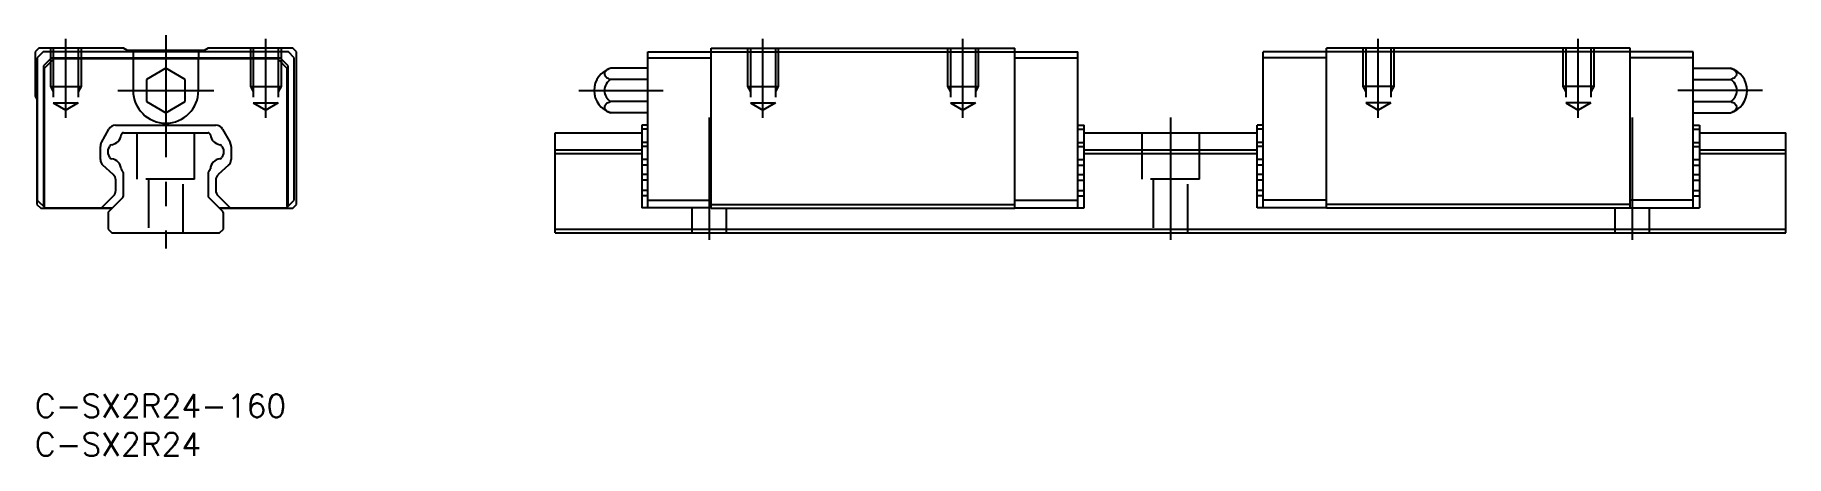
# Model space of a CAD drawing. Extents: x 0 to 228, y -8 to 47.
import ezdxf

# ---------------------------------------------------------------- set-up
doc = ezdxf.new("R2010")
doc.units = 0
doc.header["$LTSCALE"] = 0.5
doc.linetypes.add('CENTER', pattern=[50.8, 31.75, -6.35, 6.35, -6.35])
doc.linetypes.add('DASHED', pattern=[19.05, 12.7, -6.35])
doc.layers.get('0').update_dxf_attribs({"linetype": 'CONTINUOUS'})
doc.layers.add('CENTER', color=1, linetype='CENTER')
doc.styles.get("Standard").update_dxf_attribs({"font": 'txt.shx', "height": 3, "bigfont": 'bigfont.shx'})

# ---------------------------------------------------------------- blocks, each defined once
blk = doc.blocks.new('*U35')
at = {"color": 7, "linetype": 'CONTINUOUS'}
blk.add_text('C-SX2R24-160', height=3, dxfattribs=at).set_placement((0, -3))
blk = doc.blocks.new('*U36')
at = {"color": 7, "linetype": 'CONTINUOUS'}
blk.add_text('C-SX2R24', height=3, dxfattribs=at).set_placement((0, -8))

msp = doc.modelspace()

# ---------------------------------------------------------------- linework, layer by layer
at = {"color": 7, "linetype": 'CONTINUOUS'}
for p, q in [((0.5, 44.95), (0, 44.45)), ((0, 44.45), (0, 38.75)), ((1.05, 44.45), (0.3, 43.7)), ((0.3, 43.7), (0.3, 25.2)), ((11.5, 44.95), (0.5, 44.95)), ((32.95, 44.45), (1.05, 44.45)), ((2.1, 43.65), (1.1, 42.65)), ((1.2, 42.3), (2.45, 43.55)), ((31.9, 43.65), (2.1, 43.65)), ((31.55, 43.55), (2.45, 43.55)), ((12.01, 44.65), (11.5, 44.95)), ((21.99, 44.65), (12.01, 44.65)), ((12.75, 44.45), (12.75, 43.65)), ((12.75, 43.55), (12.75, 39.45)), ((21.25, 44.45), (21.25, 43.65)), ((21.25, 39.45), (21.25, 43.55)), ((22.5, 44.95), (21.99, 44.65)), ((33.5, 44.95), (22.5, 44.95)), ((31.55, 43.55), (32.8, 42.3)), ((32.9, 42.65), (31.9, 43.65)), ((33.7, 43.7), (32.95, 44.45)), ((34, 44.45), (33.5, 44.95)), ((33.7, 25.2), (33.7, 43.7)), ((34, 24.65), (34, 44.45)), ((79.68, 44.45), (135.58, 44.45)), ((79.68, 24.2), (79.68, 44.45)), ((79.68, 43.7), (87.88, 43.7)), ((87.88, 44.95), (127.38, 44.95)), ((87.88, 24.15), (87.88, 44.95)), ((127.38, 24.15), (127.38, 44.95)), ((127.38, 43.7), (135.58, 43.7)), ((135.58, 24.2), (135.58, 44.45)), ((215.58, 44.45), (159.68, 44.45)), ((159.68, 24.2), (159.68, 44.45)), ((167.88, 43.7), (159.68, 43.7)), ((207.38, 44.95), (167.88, 44.95)), ((167.88, 24.15), (167.88, 44.95)), ((207.38, 24.15), (207.38, 44.95)), ((215.58, 43.7), (207.38, 43.7)), ((215.58, 24.2), (215.58, 44.45)), ((1.1, 42.65), (1.1, 24.4)), ((1.2, 42.3), (1.2, 24.4)), ((17, 42.33), (14.5, 40.89)), ((19.5, 40.89), (17, 42.33)), ((32.8, 24.4), (32.8, 42.3)), ((32.9, 24.4), (32.9, 42.65)), ((74.86, 42.33), (74.6, 42.24)), ((79.68, 42.33), (74.86, 42.33)), ((215.58, 42.33), (220.39, 42.33)), ((220.39, 42.33), (220.65, 42.24)), ((0, 38.75), (0.25, 38.28)), ((14.5, 40.89), (14.5, 38)), ((19.5, 38), (19.5, 40.89)), ((79.68, 40.89), (74.86, 40.89)), ((215.58, 40.89), (220.39, 40.89)), ((0.25, 38.28), (0.25, 24.65)), ((14.5, 38), (17, 36.56)), ((17, 36.56), (19.5, 38)), ((74.86, 36.56), (74.6, 36.65)), ((79.68, 38), (74.86, 38)), ((79.68, 36.56), (74.86, 36.56)), ((215.58, 38), (220.39, 38)), ((215.58, 36.56), (220.39, 36.56)), ((220.39, 36.56), (220.65, 36.65)), ((8.63, 32.68), (9.61, 34.43)), ((10.48, 34.95), (23.52, 34.95)), ((24.39, 34.43), (25.37, 32.68)), ((78.88, 34.95), (78.88, 24.2)), ((79.68, 34.95), (78.88, 34.95)), ((79.68, 34.43), (78.88, 34.43)), ((135.58, 34.95), (136.38, 34.95)), ((135.58, 34.43), (136.38, 34.43)), ((136.38, 24.2), (136.38, 34.95)), ((159.68, 34.95), (158.88, 34.95)), ((158.88, 24.2), (158.88, 34.95)), ((159.68, 34.43), (158.88, 34.43)), ((215.58, 34.95), (216.38, 34.95)), ((215.58, 34.43), (216.38, 34.43)), ((216.38, 34.95), (216.38, 24.2)), ((8.5, 30.48), (8.5, 32.19)), ((9.5, 31.73), (9.73, 32.24)), ((11.5, 33.95), (22.5, 33.95)), ((24.27, 32.24), (24.5, 31.73)), ((25.5, 32.19), (25.5, 30.48)), ((67.63, 33.95), (78.88, 33.95)), ((67.63, 20.95), (67.63, 33.95)), ((79.68, 32.68), (78.88, 32.68)), ((79.68, 32.19), (78.88, 32.19)), ((135.58, 32.68), (136.38, 32.68)), ((135.58, 32.19), (136.38, 32.19)), ((136.38, 33.95), (158.88, 33.95)), ((159.68, 32.68), (158.88, 32.68)), ((159.68, 32.19), (158.88, 32.19)), ((215.58, 32.68), (216.38, 32.68)), ((215.58, 32.19), (216.38, 32.19)), ((216.38, 33.95), (227.63, 33.95)), ((227.63, 20.95), (227.63, 33.95)), ((10.17, 28.55), (8.83, 29.74)), ((9.5, 31.26), (9.5, 31.73)), ((9.73, 30.76), (9.5, 31.26)), ((25.17, 29.74), (23.83, 28.55)), ((24.5, 31.26), (24.27, 30.76)), ((24.5, 31.73), (24.5, 31.26)), ((67.63, 31.73), (78.88, 31.73)), ((67.63, 31.26), (78.88, 31.26)), ((79.68, 30.48), (78.88, 30.48)), ((79.68, 29.74), (78.88, 29.74)), ((135.58, 30.48), (136.38, 30.48)), ((135.58, 29.74), (136.38, 29.74)), ((136.38, 31.73), (158.88, 31.73)), ((136.38, 31.26), (158.88, 31.26)), ((159.68, 30.48), (158.88, 30.48)), ((159.68, 29.74), (158.88, 29.74)), ((215.58, 30.48), (216.38, 30.48)), ((215.58, 29.74), (216.38, 29.74)), ((216.38, 31.73), (227.63, 31.73)), ((216.38, 31.26), (227.63, 31.26)), ((10.5, 26.47), (10.5, 27.8)), ((11.41, 28.95), (11.3, 29.07)), ((11.5, 25.77), (11.5, 28.74)), ((22.5, 28.74), (22.5, 25.77)), ((22.7, 29.07), (22.59, 28.95)), ((23.5, 27.8), (23.5, 26.47)), ((79.68, 28.55), (78.88, 28.55)), ((79.68, 27.8), (78.88, 27.8)), ((135.58, 28.55), (136.38, 28.55)), ((135.58, 27.8), (136.38, 27.8)), ((159.68, 28.55), (158.88, 28.55)), ((159.68, 27.8), (158.88, 27.8)), ((215.58, 28.55), (216.38, 28.55)), ((215.58, 27.8), (216.38, 27.8)), ((0.3, 25.2), (1.3, 24.2)), ((8.64, 24.2), (10.21, 25.77)), ((11.41, 25.56), (9.59, 23.73)), ((24.41, 23.73), (22.59, 25.56)), ((23.79, 25.77), (25.36, 24.2)), ((32.7, 24.2), (33.7, 25.2)), ((79.68, 26.47), (78.88, 26.47)), ((79.68, 25.77), (78.88, 25.77)), ((79.68, 25.2), (87.88, 25.2)), ((127.38, 25.2), (135.58, 25.2)), ((135.58, 26.47), (136.38, 26.47)), ((135.58, 25.77), (136.38, 25.77)), ((159.68, 26.47), (158.88, 26.47)), ((159.68, 25.77), (158.88, 25.77)), ((167.88, 25.2), (159.68, 25.2)), ((215.58, 25.2), (207.38, 25.2)), ((215.58, 26.47), (216.38, 26.47)), ((215.58, 25.77), (216.38, 25.77)), ((0.25, 24.65), (0.75, 24.15)), ((0.75, 24.15), (10, 24.15)), ((1.3, 24.2), (10.05, 24.2)), ((9.5, 23.52), (9.5, 21.45)), ((23.95, 24.2), (32.7, 24.2)), ((24, 24.15), (33.5, 24.15)), ((24.5, 21.45), (24.5, 23.52)), ((33.5, 24.15), (34, 24.65)), ((87.88, 24.2), (78.88, 24.2)), ((87.88, 24.65), (127.38, 24.65)), ((87.88, 24.15), (127.38, 24.15)), ((127.38, 24.2), (136.38, 24.2)), ((167.88, 24.2), (158.88, 24.2)), ((207.38, 24.65), (167.88, 24.65)), ((207.38, 24.15), (167.88, 24.15)), ((207.38, 24.2), (216.38, 24.2)), ((9.5, 21.45), (10, 20.95)), ((10, 20.95), (24, 20.95)), ((24, 20.95), (24.5, 21.45)), ((67.63, 21.45), (227.63, 21.45)), ((67.63, 20.95), (227.63, 20.95))]:
    msp.add_line(p, q, dxfattribs=at)
at = {"color": 3, "linetype": 'DASHED'}
for p, q in [((2, 44.95), (2, 39.95)), ((2.38, 44.95), (2.38, 37.85)), ((5.62, 44.95), (5.62, 37.85)), ((6, 44.95), (6, 39.95)), ((28, 44.95), (28, 39.95)), ((28.38, 44.95), (28.38, 37.85)), ((31.62, 44.95), (31.62, 37.85)), ((32, 44.95), (32, 39.95)), ((92.63, 44.95), (92.63, 39.95)), ((93.01, 44.95), (93.01, 37.85)), ((96.25, 44.95), (96.25, 37.85)), ((96.63, 44.95), (96.63, 39.95)), ((118.63, 44.95), (118.63, 39.95)), ((119.01, 44.95), (119.01, 37.85)), ((122.25, 44.95), (122.25, 37.85)), ((122.63, 44.95), (122.63, 39.95)), ((172.63, 44.95), (172.63, 39.95)), ((173.01, 44.95), (173.01, 37.85)), ((176.25, 44.95), (176.25, 37.85)), ((176.63, 44.95), (176.63, 39.95)), ((198.63, 44.95), (198.63, 39.95)), ((199.01, 44.95), (199.01, 37.85)), ((202.25, 44.95), (202.25, 37.85)), ((202.63, 44.95), (202.63, 39.95)), ((2, 39.95), (6, 39.95)), ((2, 39.95), (2.38, 39.29)), ((6, 39.95), (5.62, 39.29)), ((28, 39.95), (32, 39.95)), ((28, 39.95), (28.38, 39.29)), ((32, 39.95), (31.62, 39.29)), ((92.63, 39.95), (96.63, 39.95)), ((92.63, 39.95), (93.01, 39.29)), ((96.63, 39.95), (96.25, 39.29)), ((118.63, 39.95), (122.63, 39.95)), ((118.63, 39.95), (119.01, 39.29)), ((122.63, 39.95), (122.25, 39.29)), ((176.63, 39.95), (172.63, 39.95)), ((172.63, 39.95), (173.01, 39.29)), ((176.63, 39.95), (176.25, 39.29)), ((202.63, 39.95), (198.63, 39.95)), ((198.63, 39.95), (199.01, 39.29)), ((202.63, 39.95), (202.25, 39.29)), ((2.38, 37.85), (5.62, 37.85)), ((2.38, 37.85), (4, 36.91)), ((5.62, 37.85), (4, 36.91)), ((28.38, 37.85), (31.62, 37.85)), ((28.38, 37.85), (30, 36.91)), ((31.62, 37.85), (30, 36.91)), ((93.01, 37.85), (96.25, 37.85)), ((93.01, 37.85), (94.63, 36.91)), ((96.25, 37.85), (94.63, 36.91)), ((119.01, 37.85), (122.25, 37.85)), ((119.01, 37.85), (120.63, 36.91)), ((122.25, 37.85), (120.63, 36.91)), ((176.25, 37.85), (173.01, 37.85)), ((173.01, 37.85), (174.63, 36.91)), ((176.25, 37.85), (174.63, 36.91)), ((202.25, 37.85), (199.01, 37.85)), ((199.01, 37.85), (200.63, 36.91)), ((202.25, 37.85), (200.63, 36.91)), ((13.25, 33.95), (13.25, 27.95)), ((20.75, 27.95), (20.75, 33.95)), ((143.88, 33.95), (143.88, 27.95)), ((151.38, 27.95), (151.38, 33.95)), ((20.75, 27.95), (13.25, 27.95)), ((14.75, 27.95), (14.75, 20.95)), ((19.25, 20.95), (19.25, 27.95)), ((151.38, 27.95), (143.88, 27.95)), ((145.38, 27.95), (145.38, 20.95)), ((149.88, 20.95), (149.88, 27.95)), ((85.38, 24.2), (85.38, 20.95)), ((89.88, 20.95), (89.88, 24.15)), ((205.38, 24.15), (205.38, 20.95)), ((209.88, 20.95), (209.88, 24.2))]:
    msp.add_line(p, q, dxfattribs=at)
at = {"color": 7, "linetype": 'CONTINUOUS'}
for centre, radius, start, end in [((75.68, 39.45), 3, 105.7932, 254.2068), ((74.46, 41.61), 0.443, 169.6558, 212.1465), ((74.59, 41.56), 0.58, 131.6581, 167.0513), ((74.82, 41.84), 0.87, 212.6902, 239.623), ((75.09, 41.02), 1.31, 111.9303, 132.371), ((75.34, 42.69), 1.86, 238.7996, 254.9561), ((219.58, 39.45), 3, 285.7932, 74.2068), ((219.91, 42.69), 1.86, 285.0439, 301.2004), ((220.16, 41.02), 1.31, 47.629, 68.0697), ((220.44, 41.84), 0.87, 300.377, 327.3098), ((220.66, 41.56), 0.58, 12.9487, 48.3419), ((220.79, 41.61), 0.443, 327.8535, 10.3442), ((17, 39.45), 4.25, 180, 360), ((75.68, 39.45), 1.66, 119.4962, 240.5038), ((219.58, 39.45), 1.66, 299.4962, 60.5038), ((74.46, 37.28), 0.443, 147.8535, 190.3442), ((74.59, 37.33), 0.58, 192.9487, 228.3419), ((74.82, 37.05), 0.87, 120.377, 147.3098), ((75.09, 37.87), 1.31, 227.629, 248.0697), ((75.34, 36.2), 1.86, 105.0439, 121.2004), ((219.91, 36.2), 1.86, 58.7996, 74.9561), ((220.16, 37.87), 1.31, 291.9303, 312.371), ((220.44, 37.05), 0.87, 32.6902, 59.623), ((220.66, 37.33), 0.58, 311.6581, 347.0513), ((220.79, 37.28), 0.443, 349.6558, 32.1465), ((10.48, 33.95), 1, 90, 150.756), ((23.52, 33.95), 1, 29.244, 90), ((9.5, 32.19), 1, 150.756, 180), ((10.01, 32.11), 0.3, 97.4211, 155), ((9.78, 33.83), 1.43, 277.4211, 354.0312), ((11.5, 33.65), 0.3, 90, 174.0312), ((22.5, 33.65), 0.3, 5.9688, 90), ((24.22, 33.83), 1.43, 185.9688, 262.5789), ((23.99, 32.11), 0.3, 25, 82.5789), ((24.5, 32.19), 1, 0, 29.244), ((9.5, 30.48), 1, 180, 228.187), ((10.01, 30.88), 0.3, 205, 262.5954), ((9.78, 29.17), 1.43, 3.7769, 82.5954), ((24.22, 29.17), 1.43, 97.4046, 176.2231), ((23.99, 30.88), 0.3, 277.4046, 335), ((24.5, 30.48), 1, 311.813, 0), ((9.5, 27.8), 1, 0, 48.187), ((11.51, 29.28), 0.3, 183.7769, 225), ((11.2, 28.74), 0.3, 0, 45), ((22.8, 28.74), 0.3, 135, 180), ((22.49, 29.28), 0.3, 315, 356.2231), ((24.5, 27.8), 1, 131.813, 180), ((9.5, 26.47), 1, 315, 0), ((11.2, 25.77), 0.3, 315, 0), ((22.8, 25.77), 0.3, 180, 225), ((24.5, 26.47), 1, 180, 225), ((9.8, 23.52), 0.3, 135, 180), ((24.2, 23.52), 0.3, 0, 45)]:
    msp.add_arc(centre, radius, start, end, dxfattribs=at)
at = {"layer": 'CENTER', "color": 1, "linetype": 'CENTER'}
for p, q in [((4, 35.91), (4, 46.17)), ((17, 46.65), (17, 18.95)), ((30, 35.91), (30, 46.17)), ((94.63, 35.91), (94.63, 46.17)), ((120.63, 35.91), (120.63, 46.17)), ((174.63, 35.91), (174.63, 46.17)), ((200.63, 35.91), (200.63, 46.17)), ((10.75, 39.45), (23.25, 39.45)), ((70.68, 39.45), (81.68, 39.45)), ((224.58, 39.45), (213.58, 39.45)), ((87.63, 35.95), (87.63, 18.95)), ((147.63, 35.95), (147.63, 18.95)), ((207.63, 35.95), (207.63, 18.95))]:
    msp.add_line(p, q, dxfattribs=at)

# ---------------------------------------------------------------- block references
at = {"color": 7, "linetype": 'CONTINUOUS'}
for name in ['*U35', '*U36']:
    msp.add_blockref(name, (0, 0), dxfattribs=at)

doc.saveas('drawing.dxf')
